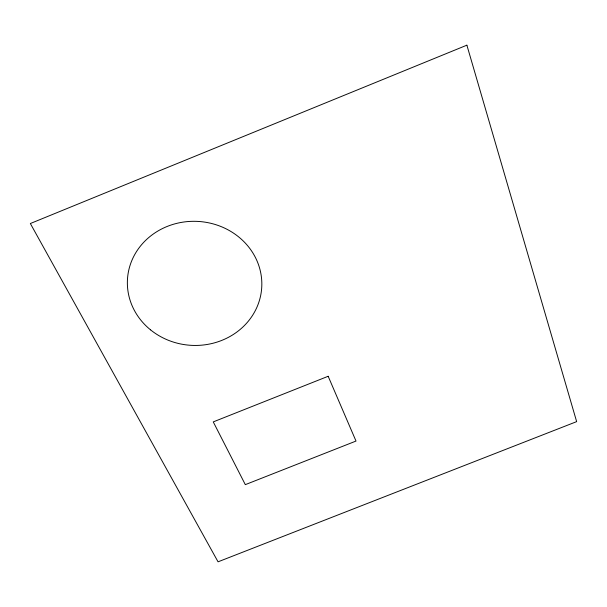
<?xml version="1.0" encoding="UTF-8"?>
<svg xmlns="http://www.w3.org/2000/svg" width="607" height="607" viewBox="0 0 607 607"><rect width="100%" height="100%" fill="white"/><g stroke="black" fill="none" stroke-linecap="round" stroke-linejoin="round"><path stroke-width="0.91" d="M466.882 45.176L30.35 223.528L218.057 561.824L576.65 421.63L466.882 45.176M328.167 376.279L213.262 421.895L245.319 484.644L356.005 441.061L328.167 376.279M150.536 329.851A67.256 62.051 3.6 0 0 260.608 295.784A67.256 62.051 3.6 0 0 172.638 224.507A67.256 62.051 3.6 0 0 150.536 329.851"/></g></svg>
